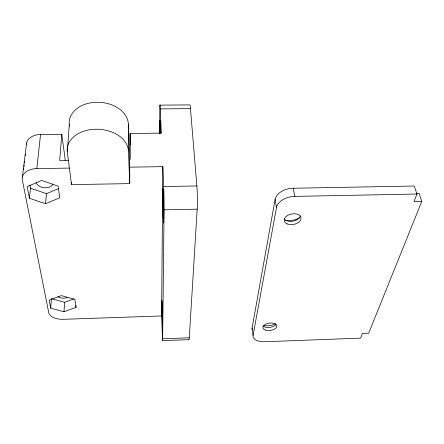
<?xml version="1.0" encoding="UTF-8"?>
<svg xmlns="http://www.w3.org/2000/svg" width="444" height="444" viewBox="0 0 444 444"><rect width="100%" height="100%" fill="white"/><g stroke="black" fill="none" stroke-linecap="round" stroke-linejoin="round"><path stroke-width="0.67" d="M159.707 133.583L159.785 110.073A14.885 0.344 89 0 1 160.256 108.891L190.47 108.647L196.864 185.964A16.195 1.154 88.9 0 1 197.192 209.168L189.283 337.784A13.192 0.705 88.3 0 1 188.889 339.582M159.918 133.627L159.923 120.546L160.589 133.644M188.983 339.671L162.598 340.581L161.61 315.967L162.804 166.65L129.581 167.16M162.632 340.67L164.075 209.829A16.262 0.45 88.9 0 0 163.669 186.524L162.804 166.65M75.974 307.415L74.842 299.361L61.361 295.615L49.184 300.111L50.688 308.186L63.992 311.749L75.974 307.415L76.079 305.389M63.992 311.749L64.608 302.297L73.97 298.868M71.49 184.626L67.305 151.776L69.292 124.742A29.637 21.517 3.9 0 1 97.064 102.253A29.637 21.517 3.9 0 1 128.372 124.148L129.665 156.965L129.753 183.611L71.49 184.626L71.628 182.562M50.688 308.186L51.382 299.367M26.462 144.472A15.906 10.972 7.3 0 1 40.543 134.488L61.81 134.249L59.663 160.439L68.554 160.312M45.549 203.707L59.785 197.791L58.142 186.175L41.719 180.431L27.201 186.635L29.387 198.29L45.549 203.707L46.492 193.667L58.736 188.522M161.61 315.967L63.165 319.308A13.226 7.121 1.4 0 1 48.751 312.726L22.344 180.025A16.578 10.906 6.1 0 1 36.835 168.587L40.543 134.488M29.387 198.29L30.531 188.206L29.937 184.959M22.339 177.156L26.601 143.035M23.621 169.791L23.787 168.431M24.043 166.383L24.215 165.018M24.47 162.976L24.636 161.61M25.402 155.472L25.574 154.107M252.22 329.714A12.959 6.765 -7.4 0 1 252.103 327.95L275.108 199.367A16.162 10.39 -10.7 0 1 293.184 188.245L414.23 186.025L416.944 194.017L414.013 201.515L421.8 201.354L419.069 193.39L416.5 193.44M421.8 201.354L368.687 333.205L362.421 333.438L360.589 338.123L264.569 341.741A13.054 6.716 -7.3 0 1 253.058 335.459L276.512 207.498L275.108 199.367M162.72 338.789L189.283 337.784M164.075 209.829L197.192 209.168M276.512 207.498A16.311 10.356 -10.6 0 1 294.783 196.387L416.944 194.017M163.669 186.524L196.864 185.964M36.835 168.587L69.369 168.087M130.258 159.424L130.153 133.483L161.311 133.139L160.256 108.891M159.879 132.245L161.261 132.229M159.94 105.128L189.749 104.901A14.83 0.927 89.3 0 1 190.47 108.647M51.437 298.684L64.608 302.297M30.531 188.206L46.492 193.667M293.184 188.245L294.783 196.387M61.81 134.249L65.24 160.284M252.103 327.95L253.058 335.459M69.292 124.742L69.458 126.118M128.372 124.148L128.421 150.96L129.753 183.611M130.153 133.483L130.314 145.049M300.349 215.823A8.503 5.322 -10.3 0 1 293.073 221.179A8.503 5.322 -10.3 0 1 284.254 218.875M275.902 324.497A7.049 3.702 -7.6 0 1 269.525 327.444A7.049 3.702 -7.6 0 1 262.998 325.857M299.872 217.643A14.796 9.341 -10.4 0 1 285.52 220.368M275.774 323.848A12.282 6.505 -7.6 0 1 264.335 325.691M67.305 151.776A30.647 21.451 3.2 0 1 96.004 129.232A30.647 21.451 3.2 0 1 128.421 150.96M67.399 297.569A7.087 3.941 1.7 0 1 57.942 296.714M52.908 183.988A8.558 5.622 5.7 0 1 44.095 187.745A8.558 5.622 5.7 0 1 36.164 182.34M161.899 300.777L162.604 330.12L161.899 300.777M162.82 188.75L163.148 217.105L163.681 223.027L163.792 211.583L163.353 194.117L162.82 188.75M287.396 223.987A8.53 5.317 -10.3 0 0 300.993 219.064A8.53 5.317 -10.3 0 0 289.516 214.557A8.53 5.317 -10.3 0 0 287.396 223.987M265.623 330.142A7.071 3.691 -7.6 0 0 276.817 326.545A7.071 3.691 -7.6 0 0 267.088 323.615A7.071 3.691 -7.6 0 0 265.623 330.142"/></g></svg>
